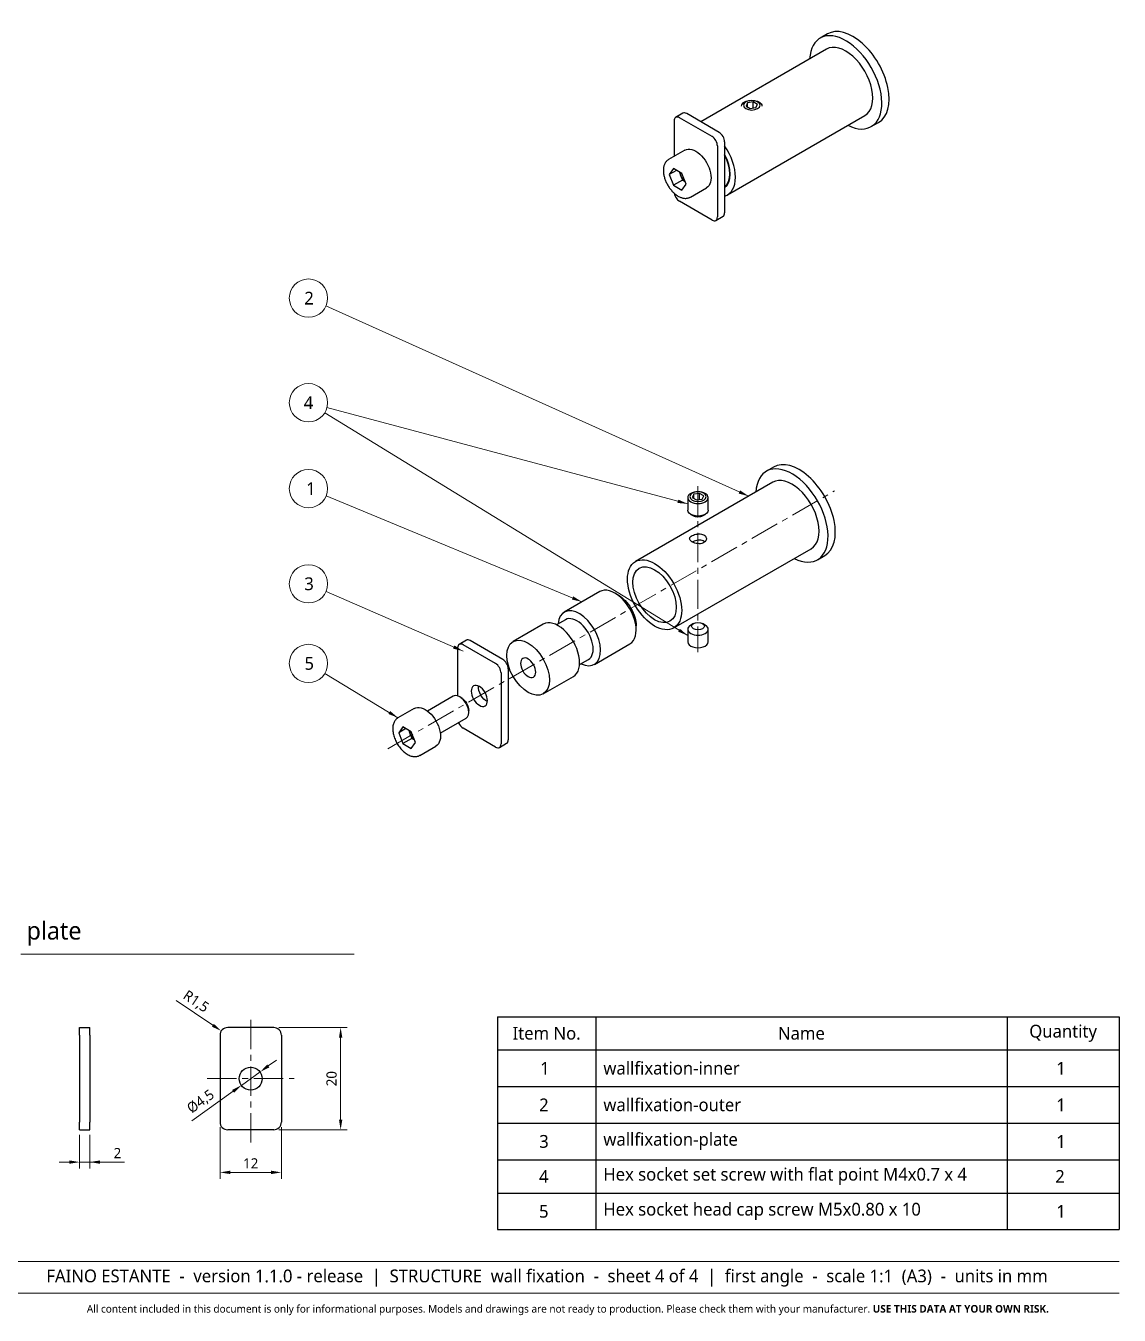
# Model space of a CAD drawing. Header units: millimetres. Extents: x 6 to 2422, y -21 to 287.
# Drawn here: x 2208.1 to 2422, y 5.7 to 258 of the extents above; entities that cross this region are included whole.
import ezdxf

# ---------------------------------------------------------------- set-up
doc = ezdxf.new("R2010")
doc.units = ezdxf.units.MM
doc.header["$LTSCALE"] = 12.7
doc.header["$PDMODE"] = 33
doc.header["$PDSIZE"] = 1
doc.linetypes.add('CENTER', pattern=[0.72, 0.45, -0.09, 0.09, -0.09])
for name, color, linetype, lineweight in [('ANNOTATION_LINES', 7, 'Continuous', 13), ('ANNOTATION_TEXT', 7, 'Continuous', 25), ('BORDER_FRAME', 7, 'Continuous', 15), ('CENTERLINES', 251, 'CENTER', 13), ('SKETCHED_GEOMETRY', 251, 'Continuous', 13), ('Visible', 7, 'Continuous', 25)]:
    doc.layers.add(name, color=color, linetype=linetype, lineweight=lineweight)
doc.layers.add('TABLES', color=7, linetype='Continuous')
doc.styles.add('Onshape-Standard', font='NotoSans-Regular.ttf')
doc.styles.add('Onshape-Standard-BomTable-DataRow', font='Open Sans')
doc.styles.add('Onshape-Standard-BomTable-HeaderRow', font='Open Sans')
doc.styles.add('Onshape-Standard-Dimension', font='OpenSans-Regular.ttf')
doc.styles.add('Onshape-Standard-NoteStyle', font='Open Sans', dxfattribs={"height": 2.5})
doc.dimstyles.new('Onshape-ISO-25$0', dxfattribs={"dimtxt": 2, "dimasz": 2, "dimexe": 1.25, "dimexo": 1, "dimgap": 0.75, "dimtad": 1, "dimtxsty": 'Onshape-Standard-Dimension', "dimcen": 2.5, "dimclrd": 251, "dimclre": 251, "dimclrt": 251, "dimadec": 1, "dimazin": 0, "dimtfac": 1, "dimtmove": 0, "dimatfit": 3, "dimfxl": 1, "dimlwd": 13, "dimlwe": 13, "dimarcsym": 0})
doc.dimstyles.new('Onshape-ISO-25$3', dxfattribs={"dimtxt": 2, "dimasz": 2, "dimexe": 1.25, "dimexo": 1, "dimgap": 0.75, "dimtad": 1, "dimtxsty": 'Onshape-Standard-Dimension', "dimcen": 0, "dimclrd": 251, "dimclre": 251, "dimclrt": 251, "dimadec": 1, "dimazin": 0, "dimtfac": 1, "dimtmove": 0, "dimatfit": 3, "dimfxl": 1, "dimlwd": 13, "dimlwe": 13, "dimarcsym": 0})
doc.dimstyles.new('Onshape-ISO-25$4', dxfattribs={"dimtxt": 2, "dimasz": 2, "dimexe": 1.25, "dimexo": 1, "dimgap": 0.75, "dimtad": 1, "dimtxsty": 'Onshape-Standard-Dimension', "dimcen": 0, "dimclrd": 251, "dimclre": 251, "dimclrt": 251, "dimadec": 1, "dimazin": 0, "dimtfac": 1, "dimtmove": 0, "dimatfit": 3, "dimfxl": 1, "dimlwd": 13, "dimlwe": 13, "dimarcsym": 0})

# ---------------------------------------------------------------- blocks, each defined once
blk = doc.blocks.new('*T52')
at = {"layer": 'TABLES', "color": 0, "linetype": 'ByBlock', "lineweight": -2}
for p, q in [((0, 0), (121.64, 0)), ((0, 0), (0, -41.66)), ((19.21, 0), (19.21, -41.66)), ((99.7, 0), (99.7, -41.66)), ((121.64, 0), (121.64, -41.66)), ((0, -6.49), (121.64, -6.49)), ((0, -13.65), (121.64, -13.65)), ((0, -20.82), (121.64, -20.82)), ((0, -27.99), (121.64, -27.99)), ((0, -34.49), (121.64, -34.49)), ((0, -41.66), (121.64, -41.66))]:
    blk.add_line(p, q, dxfattribs=at)
at = {"layer": 'TABLES', "color": 0, "char_height": 2.5}
for s, insert, width, attachment_point, style in [('{Item No.}', (9.61, -3.24), 16.2127, 5, 'Onshape-Standard-BomTable-HeaderRow'), ('{Name}', (59.46, -3.24), 77.4907, 5, 'Onshape-Standard-BomTable-HeaderRow'), ('{Quantity}', (110.67, -3.24), 18.9375, 5, 'Onshape-Standard-BomTable-HeaderRow'), ('{\\fOpen Sans|b0|i0|c0|p0;\\W8.09880; }1', (1.5, -10.07), 16.2127, 4, 'Onshape-Standard-BomTable-DataRow'), ('{wallfixation-inner}', (20.71, -10.07), 77.4907, 4, 'Onshape-Standard-BomTable-DataRow'), ('{\\fOpen Sans|b0|i0|c0|p0;\\W9.60253; }1', (101.2, -10.07), 18.9375, 4, 'Onshape-Standard-BomTable-DataRow'), ('{\\fOpen Sans|b0|i0|c0|p0;\\W7.85632; }2', (1.5, -17.24), 16.2127, 4, 'Onshape-Standard-BomTable-DataRow'), ('{wallfixation-outer}', (20.71, -17.24), 77.4907, 4, 'Onshape-Standard-BomTable-DataRow'), ('{\\fOpen Sans|b0|i0|c0|p0;\\W9.60253; }1', (101.2, -17.24), 18.9375, 4, 'Onshape-Standard-BomTable-DataRow'), ('{wallfixation-plate}', (20.71, -24.4), 77.4907, 4, 'Onshape-Standard-BomTable-DataRow'), ('{\\fOpen Sans|b0|i0|c0|p0;\\W7.87136; }3', (1.5, -24.4), 16.2127, 4, 'Onshape-Standard-BomTable-DataRow'), ('{\\fOpen Sans|b0|i0|c0|p0;\\W9.60253; }1', (101.2, -24.4), 18.9375, 4, 'Onshape-Standard-BomTable-DataRow'), ('{\\fOpen Sans|b0|i0|c0|p0;\\W7.82625; }4', (1.5, -31.24), 16.2127, 4, 'Onshape-Standard-BomTable-DataRow'), ('{Hex socket set screw with flat point M4x0.7 x 4}', (20.71, -31.24), 77.4907, 4, 'Onshape-Standard-BomTable-DataRow'), ('{\\fOpen Sans|b0|i0|c0|p0;\\W9.36005; }2', (101.2, -31.24), 18.9375, 4, 'Onshape-Standard-BomTable-DataRow'), ('{\\fOpen Sans|b0|i0|c0|p0;\\W7.83282; }5', (1.5, -38.08), 16.2127, 4, 'Onshape-Standard-BomTable-DataRow'), ('{Hex socket head cap screw M5x0.80 x 10}', (20.71, -38.08), 77.4907, 4, 'Onshape-Standard-BomTable-DataRow'), ('{\\fOpen Sans|b0|i0|c0|p0;\\W9.60253; }1', (101.2, -38.08), 18.9375, 4, 'Onshape-Standard-BomTable-DataRow')]:
    blk.add_mtext(s, dxfattribs=dict(at, insert=insert, width=width, attachment_point=attachment_point, style=style))
blk = doc.blocks.new('*D63')
at = {"layer": 'ANNOTATION_TEXT', "color": 251, "lineweight": 13}
for p, q in [((2257.57, 61.95), (2270.92, 61.95)), ((2269.67, 59.95), (2269.67, 43.95)), ((2257.57, 41.95), (2270.92, 41.95))]:
    blk.add_line(p, q, dxfattribs=at)
at = {"layer": 'ANNOTATION_TEXT', "color": 251}
for points in [[(2270.01, 59.95), (2269.34, 59.95), (2269.67, 61.95)], [(2269.34, 43.95), (2270.01, 43.95), (2269.67, 41.95)]]:
    blk.add_solid(points, dxfattribs=at)
at = {"layer": 'Defpoints', "color": 0}
for p in [(2256.57, 61.95), (2256.57, 41.95), (2269.67, 41.95)]:
    blk.add_point(p, dxfattribs=at)
at = {"layer": 'ANNOTATION_TEXT', "color": 251, "insert": (2267.9, 51.95), "char_height": 2, "attachment_point": 5, "rotation": 90, "style": 'Onshape-Standard-Dimension'}
blk.add_mtext('20', dxfattribs=at)
blk = doc.blocks.new('*D64')
at = {"layer": 'ANNOTATION_TEXT', "color": 251, "lineweight": 13}
for p, q in [((2246.07, 42.45), (2246.07, 32.36)), ((2258.07, 42.45), (2258.07, 32.36)), ((2248.07, 33.61), (2256.07, 33.61))]:
    blk.add_line(p, q, dxfattribs=at)
at = {"layer": 'ANNOTATION_TEXT', "color": 251}
for points in [[(2248.07, 33.94), (2248.07, 33.28), (2246.07, 33.61)], [(2256.07, 33.28), (2256.07, 33.94), (2258.07, 33.61)]]:
    blk.add_solid(points, dxfattribs=at)
at = {"layer": 'Defpoints', "color": 0}
for p in [(2246.07, 43.45), (2258.07, 43.45), (2258.07, 33.61)]:
    blk.add_point(p, dxfattribs=at)
at = {"layer": 'ANNOTATION_TEXT', "color": 251, "insert": (2252.07, 35.37), "char_height": 2, "attachment_point": 5, "style": 'Onshape-Standard-Dimension'}
blk.add_mtext('12', dxfattribs=at)
blk = doc.blocks.new('*D65')
at = {"layer": 'ANNOTATION_TEXT', "color": 251, "lineweight": 13}
for p, q in [((2255.52, 54.43), (2257.15, 55.59)), ((2253.9, 53.26), (2250.24, 50.64)), ((2248.61, 49.48), (2240.55, 43.71))]:
    blk.add_line(p, q, dxfattribs=at)
at = {"layer": 'ANNOTATION_TEXT', "color": 251}
for points in [[(2255.33, 54.7), (2255.72, 54.15), (2253.9, 53.26)], [(2248.81, 49.21), (2248.42, 49.75), (2250.24, 50.64)]]:
    blk.add_solid(points, dxfattribs=at)
at = {"layer": 'Defpoints', "color": 0}
for p in [(2253.9, 53.26), (2250.24, 50.64)]:
    blk.add_point(p, dxfattribs=at)
at = {"layer": 'ANNOTATION_TEXT', "color": 251, "insert": (2242.33, 47.4), "char_height": 2, "attachment_point": 5, "rotation": 35.5924, "style": 'Onshape-Standard-Dimension'}
blk.add_mtext('%%c4,5', dxfattribs=at)
blk = doc.blocks.new('*D66')
at = {"layer": 'ANNOTATION_TEXT', "color": 251, "lineweight": 13}
for p, q in [((2218.59, 40.95), (2218.59, 34.37)), ((2220.59, 40.95), (2220.59, 34.37)), ((2216.59, 35.62), (2214.59, 35.62)), ((2218.59, 35.62), (2220.59, 35.62)), ((2220.59, 35.62), (2227.4, 35.62)), ((2222.59, 35.62), (2224.59, 35.62))]:
    blk.add_line(p, q, dxfattribs=at)
at = {"layer": 'ANNOTATION_TEXT', "color": 251}
for points in [[(2216.59, 35.29), (2216.59, 35.95), (2218.59, 35.62)], [(2222.59, 35.95), (2222.59, 35.29), (2220.59, 35.62)]]:
    blk.add_solid(points, dxfattribs=at)
at = {"layer": 'Defpoints', "color": 0}
for p in [(2218.59, 41.95), (2220.59, 41.95), (2220.59, 35.62)]:
    blk.add_point(p, dxfattribs=at)
at = {"layer": 'ANNOTATION_TEXT', "color": 251, "insert": (2225.99, 37.38), "char_height": 2, "attachment_point": 5, "style": 'Onshape-Standard-Dimension'}
blk.add_mtext('2', dxfattribs=at)
blk = doc.blocks.new('*D67')
at = {"layer": 'ANNOTATION_TEXT', "color": 251, "lineweight": 13}
blk.add_line((2244.66, 62.41), (2237.49, 67.24), dxfattribs=at)
at = {"layer": 'ANNOTATION_TEXT', "color": 251}
blk.add_solid([(2244.48, 62.13), (2244.85, 62.68), (2246.32, 61.29)], dxfattribs=at)
at = {"layer": 'Defpoints', "color": 0}
for p in [(2246.32, 61.29), (2247.57, 60.45)]:
    blk.add_point(p, dxfattribs=at)
at = {"layer": 'ANNOTATION_TEXT', "color": 251, "insert": (2241.32, 66.98), "char_height": 2, "attachment_point": 5, "rotation": 326.0474, "style": 'Onshape-Standard-Dimension'}
blk.add_mtext('R1,5', dxfattribs=at)

msp = doc.modelspace()

# ---------------------------------------------------------------- linework, layer by layer
at = {"layer": 'ANNOTATION_LINES', "color": 251}
for p, q in [((2349.51109, 165.947, -13.44944), (2266.79684, 203.17287, 13.44944)), ((2337.58551, 138.67342, -12.42117), (2266.57285, 182.27746, 12.42117)), ((2337.58551, 164.43908, -3.31163), (2267.00044, 183.27292, 3.31163)), ((2316.89056, 145.26601, 0.19443), (2266.8417, 165.99896, -0.19443)), ((2293.62357, 135.63453, 10.75313), (2266.81579, 147.29908, -10.75313)), ((2280.89197, 122.57696, 15.2276), (2266.58257, 131.26565, -15.2276))]:
    msp.add_line(p, q, dxfattribs=at)
for centre in [(2263.3772, 204.71189), (2263.3772, 184.23969), (2263.3772, 167.43415), (2263.3772, 148.79527), (2263.3772, 133.21196)]:
    msp.add_circle(centre, 3.75, dxfattribs=at)
for points in [[(2347.82409, 167.07178), (2349.51109, 165.947), (2347.55048, 166.46385)], [(2335.73905, 165.27676), (2337.58551, 164.43908), (2335.56718, 164.63263)], [(2315.17039, 146.33939), (2316.89056, 145.26601), (2314.91525, 145.72348)], [(2336.05559, 140.004), (2337.58551, 138.67342), (2335.70675, 139.43589)], [(2291.92265, 136.73815), (2293.62357, 135.63453), (2291.65666, 136.12685)], [(2279.35544, 123.89991), (2280.89197, 122.57696), (2279.00943, 123.33006)]]:
    msp.add_solid(points, dxfattribs=at)
at = {"layer": 'BORDER_FRAME'}
msp.add_line((2422, 10), (2022, 10), dxfattribs=at)
at = {"layer": 'CENTERLINES'}
for p, q in [((2278.87752, 116.50644, 26.88313), (2366.29539, 166.97717, -26.88313)), ((2339.58551, 167.89646, 11.49111), (2339.58551, 135.3947, -11.49111)), ((2252.06778, 39.45196), (2252.06778, 64.45196)), ((2243.56778, 51.95196), (2260.56778, 51.95196))]:
    msp.add_line(p, q, dxfattribs=at)
at = {"layer": 'SKETCHED_GEOMETRY'}
for p, q in [((2207.12036, 76.29639), (2272.28346, 76.29639)), ((2422, 16.17802), (2022.16999, 16.17802))]:
    msp.add_line(p, q, dxfattribs=at)
at = {"layer": 'Visible'}
for p, q in [((2364.9073, 256.41544), (2363.49308, 255.59895)), ((2364.74308, 253.43388), (2340.13343, 239.22549)), ((2349.29181, 242.92968), (2348.99295, 242.28573)), ((2348.99295, 242.28573), (2349.80945, 241.81433)), ((2350.40717, 243.10223), (2349.29181, 242.92968)), ((2349.29181, 242.11319), (2349.29181, 242.92968)), ((2350.40717, 241.90679), (2350.40717, 243.10223)), ((2351.22366, 242.63082), (2350.40717, 243.10223)), ((2350.9248, 241.98687), (2351.22366, 242.63082)), ((2336.63039, 240.88926), (2335.21617, 240.07276)), ((2342.33013, 236.32424), (2335.96617, 239.99847)), ((2343.74435, 237.14073), (2337.38039, 240.81497)), ((2345.37303, 224.93007), (2372.24308, 240.4435)), ((2349.80945, 241.81433), (2350.9248, 241.98687)), ((2334.90551, 239.3861), (2334.90551, 232.45438)), ((2373.49308, 238.27844), (2374.9073, 239.09493)), ((2344.80501, 235.30362), (2344.80501, 221.42317)), ((2337.02315, 233.677), (2333.84117, 231.83988)), ((2343.39079, 234.48712), (2343.39079, 220.60668)), ((2334.79612, 230.05954), (2333.97963, 228.89796)), ((2335.39384, 229.71445), (2333.97963, 228.89796)), ((2336.42911, 229.11673), (2334.79612, 230.05954)), ((2333.97963, 228.89796), (2334.79612, 226.79356)), ((2336.56389, 227.81418), (2334.79612, 226.79356)), ((2335.95152, 229.39248), (2336.15564, 228.86638)), ((2336.15564, 228.86638), (2336.56389, 227.81418)), ((2337.24561, 227.01234), (2336.42911, 229.11673)), ((2336.56389, 227.81418), (2337.04149, 227.53844)), ((2334.79612, 226.79356), (2336.42911, 225.85075)), ((2336.42911, 225.85075), (2337.24561, 227.01234)), ((2338.09117, 224.47866), (2341.27315, 226.31578)), ((2344.80501, 226.44964), (2345.11846, 226.63061)), ((2342.33013, 219.9943), (2335.96617, 223.66854)), ((2343.08013, 219.92001), (2344.49435, 220.73651)), ((2354.3845, 171.64742), (2352.97029, 170.83092)), ((2354.22029, 168.66586), (2327.35023, 153.15242)), ((2337.58551, 165.67656), (2337.58551, 163.20161)), ((2338.76901, 166.32662), (2338.47016, 165.68267)), ((2338.47016, 165.68267), (2339.28665, 165.21127)), ((2339.88437, 166.49917), (2338.76901, 166.32662)), ((2338.76901, 165.51013), (2338.76901, 166.32662)), ((2339.28665, 165.21127), (2340.40201, 165.38381)), ((2339.88437, 165.30374), (2339.88437, 166.49917)), ((2340.70087, 166.02777), (2339.88437, 166.49917)), ((2340.40201, 165.38381), (2340.70087, 166.02777)), ((2341.58551, 163.20161), (2341.58551, 165.67656)), ((2338.1713, 162.38511), (2338.70163, 162.07892)), ((2340.46939, 162.07892), (2340.99972, 162.38511)), ((2340.93269, 156.98421), (2340.75224, 156.85629)), ((2334.85023, 140.16204), (2361.72029, 155.67548)), ((2362.97029, 153.51041), (2364.3845, 154.32691)), ((2320.37206, 147.27605), (2313.40906, 143.25596)), ((2324.02916, 146.57558), (2323.32206, 146.98383)), ((2313.64743, 141.77701), (2311.91171, 140.77489)), ((2309.30383, 140.88581), (2303.40149, 137.47809)), ((2327.49399, 139.75784), (2327.49399, 140.57433)), ((2337.58551, 139.9109), (2337.58551, 137.43595)), ((2338.70163, 141.03358), (2338.1713, 140.72739)), ((2340.99972, 140.72739), (2340.46939, 141.03358)), ((2341.58551, 137.43595), (2341.58551, 139.9109)), ((2294.28778, 137.75006), (2292.87357, 136.93357)), ((2299.98753, 133.18504), (2293.62357, 136.85927)), ((2301.40174, 134.00154), (2295.03778, 137.67577)), ((2319.30906, 133.03686), (2326.27206, 137.05695)), ((2292.56291, 136.2469), (2292.56291, 126.8587)), ((2316.41171, 132.98066), (2318.14743, 133.98278)), ((2301.04819, 131.34792), (2301.04819, 117.46748)), ((2302.46241, 132.16442), (2302.46241, 118.28398)), ((2309.30149, 127.25899), (2315.20383, 130.66671)), ((2291.71383, 126.80424), (2286.66742, 123.89069)), ((2293.27002, 126.50364), (2292.96383, 126.68041)), ((2284.07395, 124.41407), (2280.89197, 122.57696)), ((2294.7316, 123.61855), (2294.7316, 123.9721)), ((2289.16742, 119.56056), (2294.21383, 122.47411)), ((2281.84692, 120.79662), (2281.03042, 119.63503)), ((2282.44464, 120.45153), (2281.03042, 119.63503)), ((2281.03042, 119.63503), (2281.84692, 117.53064)), ((2283.47991, 119.85381), (2281.84692, 120.79662)), ((2283.00231, 120.12955), (2283.20644, 119.60346)), ((2283.20644, 119.60346), (2283.61469, 118.55126)), ((2284.29641, 117.74942), (2283.47991, 119.85381)), ((2299.98753, 116.85511), (2293.62357, 120.52934)), ((2283.61469, 118.55126), (2281.84692, 117.53064)), ((2281.84692, 117.53064), (2283.47991, 116.58783)), ((2283.47991, 116.58783), (2284.29641, 117.74942)), ((2283.61469, 118.55126), (2284.09228, 118.27551)), ((2285.14197, 115.21574), (2288.32395, 117.05286)), ((2300.73753, 116.78081), (2302.15174, 117.59731)), ((2218.58959, 60.45196), (2218.58959, 61.95196)), ((2218.58959, 61.95196), (2220.58959, 61.95196)), ((2220.58959, 60.45196), (2220.58959, 61.95196)), ((2256.56778, 61.95196), (2247.56778, 61.95196)), ((2218.58959, 60.45196), (2218.58959, 43.45196)), ((2220.58959, 60.45196), (2220.58959, 43.45196)), ((2246.06778, 60.45196), (2246.06778, 43.45196)), ((2258.06778, 60.45196), (2258.06778, 43.45196)), ((2218.58959, 41.95196), (2218.58959, 43.45196)), ((2220.58959, 41.95196), (2220.58959, 43.45196)), ((2218.58959, 41.95196), (2220.58959, 41.95196)), ((2256.56778, 41.95196), (2247.56778, 41.95196))]:
    msp.add_line(p, q, dxfattribs=at)
msp.add_circle((2252.06778, 51.95196), 2.25, dxfattribs=at)
for centre, start, end in [((2247.56778, 60.45196), 90, 180), ((2256.56778, 60.45196), 0, 90), ((2247.56778, 43.45196), 180, 270), ((2256.56778, 43.45196), 270, 0)]:
    msp.add_arc(centre, 1.5, start, end, dxfattribs=at)
for centre, major_axis, start_param, end_param in [((2369.9073, 247.75519), (5, -8.66025), 0, 3.141592654), ((2368.49308, 246.93869), (5, -8.66025), 5.560451059, 10.147512209), ((2368.49308, 246.93869), (3.75, -6.49519), 0, 3.141592654), ((2335.96617, 238.77373), (0.75, -1.29904), 2.35619449, 3.926990817), ((2337.38039, 239.59022), (0.75, -1.29904), 2.35619449, 3.141592654), ((2342.33013, 235.09949), (0.75, -1.29904), 0.785398163, 2.35619449), ((2343.74435, 235.91599), (0.75, -1.29904), 0.785398163, 2.35619449), ((2341.62303, 231.42526), (3.75, -6.49519), 6.141288253, 7.995878689), ((2341.62303, 231.42526), (3, -5.19615), 0.062663916, 1.508132411), ((2341.62303, 231.42526), (2.95, -5.10955), 0.082097786, 1.48869854), ((2335.96617, 224.89328), (0.75, -1.29904), 4.136023155, 5.497787144), ((2342.33013, 221.21905), (0.75, -1.29904), 5.497787144, 7.068583471), ((2343.74435, 222.03555), (0.75, -1.29904), 0, 0.785398163), ((2357.97029, 162.17067), (5, -8.66025), 5.560451059, 10.147512209), ((2359.3845, 162.98716), (5, -8.66025), 0, 3.141592654), ((2357.97029, 162.17067), (3.75, -6.49519), 0, 3.141592654), ((2323.32206, 142.1665), (2.95, -5.10955), 0, 3.141592654), ((2316.35906, 138.14641), (2.95, -5.10955), 5.57988493, 10.128078338), ((2312.25383, 135.77626), (2.95, -5.10955), 0, 3.141592654), ((2315.89743, 137.87989), (2.25, -3.89711), 0, 3.141592654), ((2339.58551, 139.9109), (-2, 0), 5.497787144, 10.210176124), ((2293.62357, 135.63453), (0.75, -1.29904), 2.35619449, 3.926990817), ((2295.03778, 136.45102), (0.75, -1.29904), 2.35619449, 3.141592654), ((2339.58551, 137.43595), (-2, 0), 0, 3.141592654), ((2301.40174, 132.77679), (0.75, -1.29904), 0.785398163, 2.35619449), ((2299.98753, 131.96029), (0.75, -1.29904), 0.785398163, 2.35619449), ((2292.96383, 124.63917), (1.25, -2.16506), 0, 3.141592654), ((2293.62357, 121.75409), (0.75, -1.29904), 4.491649299, 5.497787144), ((2299.98753, 118.07985), (0.75, -1.29904), 5.497787144, 7.068583471), ((2301.40174, 118.89635), (0.75, -1.29904), 0, 0.785398163)]:
    msp.add_ellipse(centre, major_axis=major_axis, ratio=0.577350269, start_param=start_param, end_param=end_param, dxfattribs=at)
at = {"layer": 'Visible', "extrusion": (0, 0, -1)}
for centre, major_axis, start_param, end_param in [((2350.10831, 242.27962), (2, 0), 3.141592654, 6.283185307), ((2339.14815, 229.99639), (-2.125, 3.68061), 0, 3.141592654), ((2337.38039, 228.97577), (-1, 1.73205), 4.974188368, 5.245106889), ((2337.38039, 228.97577), (-1, 1.73205), 4.189391389, 4.974188368), ((2339.58551, 163.20161), (2, 0), 0, 3.141592654), ((2339.58551, 162.58923), (1.25, 0), 0.785398163, 2.35619449), ((2324.02916, 142.57475), (-2.45, 4.24352), 0.785398163, 2.35619449), ((2298.21976, 127.67369), (-1.125, 1.94856), 3.821266472, 5.603511488), ((2293.27002, 124.81595), (-1.03349, 1.79006), 0.785398163, 2.35619449), ((2286.19895, 120.73347), (-2.125, 3.68061), 0, 3.141592654), ((2284.43118, 119.71284), (-1, 1.73205), 4.974188368, 5.245106889), ((2284.43118, 119.71284), (-1, 1.73205), 4.189391389, 4.974188368), ((2283.01697, 118.89635), (-2.125, 3.68061), 3.141592654, 3.149374966)]:
    msp.add_ellipse(centre, major_axis=major_axis, ratio=0.577350269, start_param=start_param, end_param=end_param, dxfattribs=at)
for centre, major_axis in [((2350.10831, 242.45828), (1.621, 0)), ((2339.58551, 165.67656), (2, 0)), ((2339.58551, 165.85522), (1.621, 0)), ((2306.35149, 132.36854), (-1.05, 1.81865)), ((2296.80555, 126.85719), (-1.125, 1.94856))]:
    msp.add_ellipse(centre, major_axis=major_axis, ratio=0.577350269, dxfattribs=at)
at = {"layer": 'Visible'}
for centre, major_axis in [((2331.10023, 146.65723), (3.75, -6.49519)), ((2331.10023, 146.65723), (3, -5.19615)), ((2339.58551, 140.52327), (-1.25, 0)), ((2306.35149, 132.36854), (2.95, -5.10955))]:
    msp.add_ellipse(centre, major_axis=major_axis, ratio=0.577350269, dxfattribs=at)
for points, knots in [([(2333.83579, 231.83676), (2333.81676, 231.82575), (2333.76444, 231.7955), (2333.56799, 231.65422), (2333.40708, 231.49384), (2333.25303, 231.30179), (2333.1232, 231.08903), (2333.01382, 230.8529), (2332.92712, 230.59763), (2332.86386, 230.31512), (2332.825, 230.04648), (2332.81409, 229.73911), (2332.81443, 229.70073), (2332.81452, 229.6902)], [0, 0, 0, 0, 0.054596133, 0.150047537, 0.245756566, 0.342306772, 0.44026139, 0.540090916, 0.642123331, 0.746514967, 0.85325899, 0.959766048, 1, 1, 1, 1]), ([(2332.81452, 229.6902), (2332.81485, 229.63812), (2332.81563, 229.51398), (2332.83997, 229.18449), (2332.88927, 228.86092), (2332.96207, 228.52087), (2333.0571, 228.18212), (2333.17353, 227.84283), (2333.31031, 227.50649), (2333.46637, 227.17508), (2333.64051, 226.85097), (2333.83157, 226.53631), (2334.0379, 226.23364), (2334.25932, 225.94388), (2334.48994, 225.67374), (2334.73528, 225.41799), (2334.87383, 225.29149), (2334.93861, 225.23235)], [0, 0, 0, 0, 0.047577092, 0.113391633, 0.180147205, 0.247744384, 0.31605581, 0.384949102, 0.454286669, 0.523926409, 0.593723016, 0.663529686, 0.73319729, 0.802578362, 0.871534515, 0.939935086, 1, 1, 1, 1]), ([(2334.93861, 225.23235), (2334.95325, 225.21917), (2334.99922, 225.17779), (2335.26764, 224.95568), (2335.52022, 224.78093), (2335.79973, 224.61231), (2336.07725, 224.47585), (2336.35788, 224.36706), (2336.63729, 224.28933), (2336.91315, 224.24363), (2337.18175, 224.23068), (2337.44097, 224.25079), (2337.68353, 224.3014), (2337.91382, 224.3835), (2338.02735, 224.44415), (2338.08038, 224.47248)], [0, 0, 0, 0, 0.041103395, 0.129032855, 0.215813895, 0.301349064, 0.385563516, 0.468376274, 0.54971955, 0.629549822, 0.707856372, 0.784695236, 0.860222744, 0.934706283, 1, 1, 1, 1]), ([(2340.75224, 156.85629), (2340.60835, 156.79197), (2340.31339, 156.6601), (2339.77876, 156.62659), (2339.24481, 156.68371), (2338.72423, 156.8496), (2338.4861, 156.96552), (2338.29849, 157.07842), (2338.01107, 157.2771), (2337.93455, 157.58983), (2337.93406, 157.60369), (2337.99738, 157.90927), (2338.27683, 158.1245), (2338.67953, 158.35096), (2339.17302, 158.50604), (2339.7163, 158.58528), (2340.25796, 158.55535), (2340.72814, 158.394), (2341.06672, 158.14101), (2341.23141, 157.78069), (2341.23643, 157.604), (2341.23554, 157.40079), (2341.02653, 157.05862), (2340.95707, 157.00354), (2340.93269, 156.98421)], [0, 0, 0, 0, 0.053435972, 0.109544684, 0.167271722, 0.224302178, 0.263517013, 0.299201557, 0.345968351, 0.387110997, 0.396985332, 0.436952793, 0.483850631, 0.536279049, 0.592103305, 0.649579602, 0.70661503, 0.760814997, 0.811120128, 0.858619692, 0.890338109, 0.925216787, 0.973748985, 1, 1, 1, 1]), ([(2340.93411, 156.99867), (2340.84085, 157.06739), (2340.63957, 157.2157), (2340.16523, 157.33774), (2339.63461, 157.33428), (2339.11538, 157.24456), (2338.60437, 157.04171), (2338.5172, 156.99418), (2338.48927, 156.97895)], [0, 0, 0, 0, 0.155771118, 0.336189364, 0.525327135, 0.720153979, 0.910330358, 1, 1, 1, 1]), ([(2280.87309, 122.5659), (2280.82816, 122.53831), (2280.7219, 122.47306), (2280.47601, 122.26027), (2280.27963, 122.00859), (2280.1117, 121.71114), (2279.98608, 121.37167), (2279.90196, 121.01544), (2279.86565, 120.60823), (2279.86541, 120.47862), (2279.86532, 120.42728)], [0, 0, 0, 0, 0.094311195, 0.222999495, 0.352686812, 0.484840077, 0.620631648, 0.760726123, 0.905210745, 1, 1, 1, 1]), ([(2279.86532, 120.42728), (2279.86593, 120.35676), (2279.86738, 120.18827), (2279.91182, 119.73858), (2280.0011, 119.29658), (2280.13198, 118.83376), (2280.30134, 118.37717), (2280.50679, 117.92678), (2280.74542, 117.48983), (2281.01414, 117.07143), (2281.30959, 116.67712), (2281.62824, 116.31204), (2281.96655, 115.98103), (2282.32093, 115.68872), (2282.68783, 115.43954), (2283.06353, 115.23791), (2283.44395, 115.08839), (2283.8228, 114.99555), (2284.19398, 114.96304), (2284.54412, 114.99103), (2284.87261, 115.07786), (2285.04121, 115.16337), (2285.12133, 115.20401)], [0, 0, 0, 0, 0.037067375, 0.088557864, 0.140990412, 0.194198655, 0.247988395, 0.302158114, 0.356500445, 0.410805762, 0.46486082, 0.518464409, 0.571434283, 0.623611586, 0.67486869, 0.725115251, 0.774290455, 0.822324243, 0.869183387, 0.914881779, 0.959548557, 1, 1, 1, 1])]:
    msp.add_open_spline(points, degree=3, knots=knots, dxfattribs=at)

# ---------------------------------------------------------------- block references
msp.add_blockref('*T52', (2300.35909, 64.05953))

# ---------------------------------------------------------------- texts
at = {"layer": 'ANNOTATION_LINES', "color": 251, "char_height": 2.5, "attachment_point": 4, "style": 'Onshape-Standard'}
for s, insert in [('{\\fOpen Sans;2}', (2262.55891, 204.71189)), ('{\\fOpen Sans;4}', (2262.45162, 184.23969)), ('{\\fOpen Sans;1}', (2262.92846, 167.43415)), ('{\\fOpen Sans;3}', (2262.56232, 148.79527)), ('{\\fOpen Sans;5}', (2262.59382, 133.21196))]:
    msp.add_mtext(s, dxfattribs=dict(at, insert=insert))
at = {"layer": 'ANNOTATION_TEXT', "attachment_point": 1, "style": 'Onshape-Standard-NoteStyle'}
for s, insert, char_height, width in [('plate', (2208.21745, 82.67147), 3.5, 63.7729498), ('{\\fOpen Sans|b0|i0|c0|p0;\\W8.15314;  }FAINO ESTANTE  -  version 1.1.0 - release  |  STRUCTURE  wall fixation  -  sheet 4 of 4  |  first angle  -  scale 1:1  (A3)  -  units in mm', (2198.28349, 14.59375), 2.5, 222.743421), ('{\\fOpen Sans|b0|i0|c0|p0;\\W9.38940;      }All content included in this document is only for informational purposes. Models and drawings are not ready to production. Please check them with your manufacturer. {\\fOpen Sans|b1|i0|c0|p0;USE THIS DATA AT YOUR OWN RISK.}', (2191.39533, 7.66012), 1.5, 230.5094998)]:
    msp.add_mtext(s, dxfattribs=dict(at, insert=insert, char_height=char_height, width=width))

# ---------------------------------------------------------------- dimensions: what is measured, and where the dimension line sits
at = {"layer": 'ANNOTATION_TEXT'}
dim = msp.add_radius_dim(center=(2247.56778, 60.45196), mpoint=(2246.32353, 61.28972), dimstyle='Onshape-ISO-25$4', override={"dimexe": 0.392699, "dimlfac": 1, "dimpost": 'R<>', "dimse1": 1, "dimtofl": 0, "dimatfit": 0}, dxfattribs=at)
dim.commit()
dim.dimension.update_dxf_attribs({"geometry": '*D67', "text_midpoint": (2240.24693, 65.38113), "dimtype": 164})
for base, p1, p2, angle, picture, middle, dimtype in [((2269.67446, 41.95196), (2256.56778, 61.95196), (2256.56778, 41.95196), 90, '*D63', (2269.67446, 51.95196), 160), ((2220.58959, 35.61931), (2218.58959, 41.95196, 4.5), (2220.58959, 41.95196, 4.5), 0, '*D66', (2225.99422, 35.61931), 161)]:
    dim = msp.add_linear_dim(base=base, p1=p1, p2=p2, angle=angle, dimstyle='Onshape-ISO-25$0', override={"dimlfac": 1, "dimpost": ''}, dxfattribs=at)
    dim.commit()
    dim.dimension.update_dxf_attribs({"geometry": picture, "text_midpoint": middle, "dimtype": dimtype})
dim = msp.add_diameter_dim_2p(p1=(2253.89743, 53.2615), p2=(2250.23813, 50.64243), dimstyle='Onshape-ISO-25$3', override={"dimlfac": 1, "dimpost": '%%c<>'}, dxfattribs=at)
dim.commit()
dim.dimension.update_dxf_attribs({"geometry": '*D65', "text_midpoint": (2243.47696, 45.80326), "dimtype": 163})
dim = msp.add_linear_dim(base=(2258.06778, 33.60887), p1=(2246.06778, 43.45196), p2=(2258.06778, 43.45196), dimstyle='Onshape-ISO-25$0', override={"dimlfac": 1, "dimpost": ''}, dxfattribs=at)
dim.commit()
dim.dimension.update_dxf_attribs({"geometry": '*D64', "text_midpoint": (2252.06778, 33.60887), "dimtype": 160})

doc.saveas('drawing.dxf')
